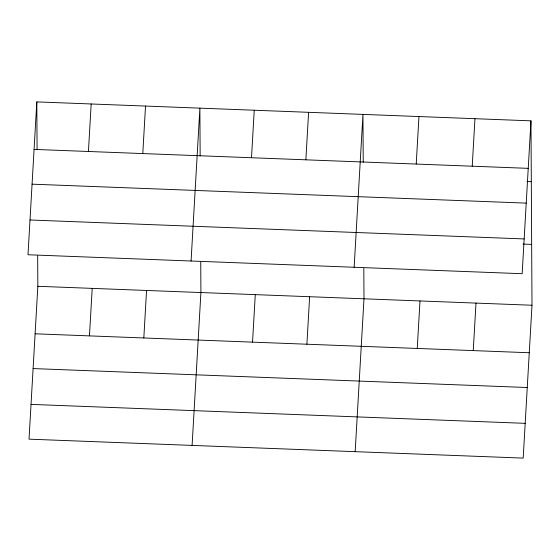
<?xml version="1.0" encoding="UTF-8"?>
<svg xmlns="http://www.w3.org/2000/svg" width="560" height="560" viewBox="0 0 560 560"><rect width="100%" height="100%" fill="white"/><g stroke="black" fill="none" stroke-linecap="round" stroke-linejoin="round"><path stroke-width="0.84" d="M36.813 101.892L28 254.758L522.158 273.707L530.971 120.841L36.813 101.892L37.079 149.709M37.674 255.864L37.842 286.293L29.029 439.159L523.187 458.108L532 305.242L530.971 120.841M88.431 151.487L91.168 103.978M89.46 335.881L92.204 288.379M142.786 153.573L145.53 106.064M143.822 337.967L146.559 290.458M191.072 261.016L199.885 108.15L200.151 155.96M192.101 445.41L200.914 292.544L200.746 262.122M251.503 157.738L254.24 110.229M252.532 342.139L255.276 294.63M305.858 159.824L308.602 112.315M306.894 344.218L309.631 296.716M354.144 267.267L362.957 114.401L363.223 162.211M355.173 451.661L363.986 298.795L363.818 268.373M416.22 164.052L418.964 116.55M417.249 348.453L419.993 300.944M472.227 166.201L474.964 118.692M473.256 350.602L475.993 303.093M34.076 149.401L528.227 168.35M527.002 181.531L531.307 181.692M32.067 184.17L526.225 203.119M30.002 219.989L524.16 238.938M523.047 244.055L531.657 244.391M37.842 286.293L532 305.242M35.105 333.802L529.263 352.744M33.103 368.571L527.254 387.513M31.038 404.39L525.189 423.339"/></g></svg>
